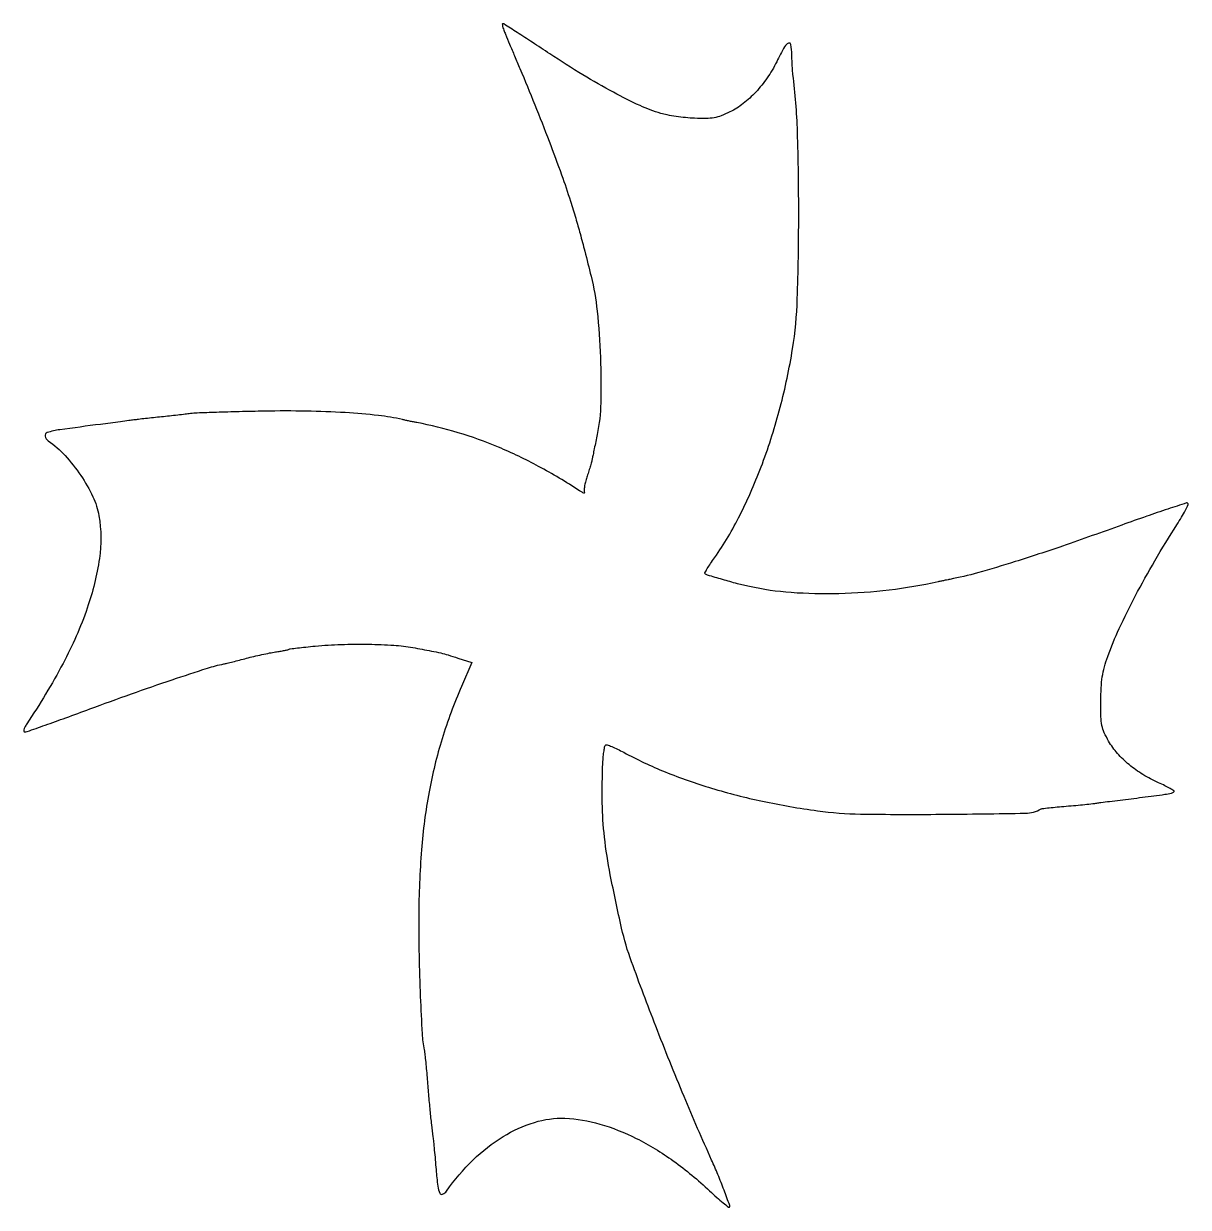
# Model space of a CAD drawing. Extents: x 1 to 402, y 0 to 408.
import ezdxf

# ---------------------------------------------------------------- set-up
doc = ezdxf.new("R2010")
doc.units = 0

msp = doc.modelspace()

# ---------------------------------------------------------------- linework, layer by layer
msp.add_lwpolyline([(165.942911, 405.75, 0.004261), (166.519826, 404.332409, 0.000418), (167.94189, 400.929688, 0.000529), (169.644658, 396.876898, 0.000419), (171.493372, 392.5, -0.00459), (176.614848, 380.086863, -0.004482), (181.549059, 367.483762, -0.004702), (185.829858, 355.928818, -0.009935), (188.885573, 346.875693, -0.003875), (190.705236, 340.949262, -0.005564), (192.217827, 335.6697, -0.004534), (193.820433, 329.616821, -0.001644), (195.988316, 321, -0.035225), (198.083197, 308.995112, -0.015905), (199.209912, 293.047614, -0.015634), (199.326972, 277.359224, -0.044383), (198.099999, 266.5, 0.000048), (197.596682, 264.031305, 0.000049), (197.096432, 261.575219, 0.000047), (196.661748, 259.438938, 0.000201), (196.402241, 258.16032, -0.015798), (196.125112, 256.984319, -0.005473), (195.653316, 255.305559, -0.005431), (195.092813, 253.466137, -0.006288), (194.518157, 251.727492, 0.020684), (194.026385, 250.082117, 0.026055), (193.715297, 248.523225, 0.025762), (193.593742, 247.224989, 0.149582), (193.765301, 246.567172, -0.342291), (193.741597, 246.347525, -0.280863), (193.506539, 246.285976, -0.055416), (192.868411, 246.557458, -0.016471), (191.961324, 247.108491, 0.020697), (177.936386, 255.466862, 0.024843), (164.081378, 262.097901, 0.025913), (150.175591, 267.093586, 0.026907), (136, 270.551735, -0.003472), (134.861986, 270.773455, -0.002023), (133.5, 271.054382, -0.002023), (132.138146, 271.346791, -0.003422), (131, 271.604163, 0.030015), (122.73695, 273.015975, 0.012062), (111.314472, 273.99025, 0.011011), (97.957669, 274.51068, 0.008707), (83.5, 274.50359, 0.00169), (74.818381, 274.318776, 0.002254), (66.934375, 274.088706, 0.00158), (60.326331, 273.845141, 0.023043), (58, 273.644391, -0.003917), (56.217031, 273.421571, -0.001326), (53.61875, 273.124497, -0.001319), (50.74521, 272.81134, -0.001515), (48, 272.527901, 0.001444), (45.291415, 272.248633, 0.001357), (42.528125, 271.94807, 0.001349), (40.079575, 271.668323, 0.004695), (38.5, 271.468485, -0.00111), (36.822918, 271.24408, -0.000232), (33.884375, 270.858907, -0.000244), (30.474227, 270.41522, -0.00023), (27, 269.966544, 0.002252), (12.993029, 268.100006, 0.042528), (8.674899, 267.125374, 0.384219), (7.955473, 265.897925, 0.191354), (9.026698, 264.268747, -0.054011), (14.809104, 259.208124, -0.037288), (20.212004, 252.380161, -0.037845), (24.405455, 245.042725, -0.068828), (26.482793, 238.469959, -0.078816), (26.650218, 223.747476, -0.047002), (22.478246, 206.689721, -0.039316), (14.131633, 187.611018, -0.024781), (1.61162, 166.75, 0.023707), (0.943052, 165.641422, 0.06032), (0.599732, 164.768676, 0.131019), (0.603143, 164.224197, 0.338056), (0.896845, 164, 0.084264), (1.737689, 164.142718, 0.000721), (7.949261, 166.323937, 0.002512), (15.077544, 168.878952, 0.001614), (23.322664, 171.911273, -0.003778), (37.648969, 177.109787, -0.00407), (51.701686, 181.960798, -0.003374), (63.832601, 185.947298, -0.027261), (69.5, 187.432208, 0.008932), (70.623061, 187.682878, 0.001782), (72.618519, 188.173378, 0.001884), (74.93757, 188.761481, 0.001755), (77.307724, 189.380937, -0.006541), (79.836418, 190.016036, -0.004911), (82.634705, 190.651089, -0.004966), (85.279865, 191.196689, -0.011356), (87.286597, 191.542746, 0.005072), (88.922352, 191.803707, 0.006991), (90.385552, 192.073486, 0.004649), (91.603509, 192.327497, 0.080974), (91.978873, 192.475901, -0.103101), (92.396535, 192.620185, -0.001714), (94.843794, 192.924507, -0.004348), (97.704766, 193.245102, -0.002866), (101, 193.566298, -0.014509), (109.874642, 194.120965, -0.012009), (119.345729, 194.209869, -0.012261), (128.095201, 193.867139, -0.029152), (134.555479, 193.075317, -0.001552), (141.000937, 191.880111, -0.010414), (144.187439, 191.209982, -0.016107), (146.748649, 190.52777, -0.007038), (150.101109, 189.466417), (154.873351, 187.881333), (151.339416, 179.690666, 0.027114), (144.685291, 161.636297, 0.028837), (140.182026, 143.332656, 0.026696), (137.575472, 123.426569, 0.017933), (136.635892, 100.5, 0.006215), (136.734573, 87.044479, 0.005229), (137.165314, 72.796223, 0.004034), (137.787304, 60.047005, 0.036225), (138.508187, 54.5, -0.021409), (138.699493, 53.305769, -0.003189), (138.966079, 50.884375, -0.003584), (139.242406, 48.018109, -0.003081), (139.49282, 45, 0.002527), (139.970968, 39.158606, 0.002925), (140.48697, 33.600795, 0.003168), (141.012206, 28.605642, 0.005633), (141.517123, 24.5, -0.007784), (141.714933, 22.832359, -0.001693), (142.001566, 19.94978, -0.001764), (142.310204, 16.611642, -0.001689), (142.599951, 13.222654, 0.008991), (143.174808, 7.487034, 0.083337), (143.871236, 5.102554, 0.404511), (144.861376, 4.739366, 0.134413), (146.181578, 5.816684, -0.044464), (155.374792, 16.555608, -0.055834), (165.699013, 24.607581, -0.062327), (176.470726, 29.49989, -0.085555), (187, 30.88865, -0.061696), (198.967897, 28.922981, -0.044619), (211.557588, 23.964345, -0.040352), (224.319105, 16.22692, -0.031764), (236.799453, 5.94297, 0.005665), (239.296796, 3.656309, 0.009396), (241.460249, 1.791991, 0.003506), (243.321494, 0.269984, 0.383225), (243.619255, 0.285921, 0.292327), (243.747973, 0.870886, 0.001843), (241.795242, 6.123997, 0.007487), (239.680741, 11.502788, 0.008962), (237.523889, 16.5, -0.007847), (228.035442, 38.349719, -0.005935), (218.283711, 62.615127, -0.005058), (209.933671, 84.789601, -0.03161), (206.505429, 96.41249, -0.007375), (202.62253, 114.731107, -0.020261), (200.60109, 127.787247, -0.024293), (199.840894, 139.554026, -0.015433), (200.045849, 153.287088, -0.011108), (200.199035, 155.536311, -0.016313), (200.441872, 157.503239, -0.011643), (200.729455, 159.094965, -0.206667), (201.021669, 159.513392, -0.22807), (201.526103, 159.566607, -0.011165), (203.136715, 158.949876, -0.016255), (205.068029, 158.086175, -0.010838), (207.223868, 156.978268, 0.028004), (221.530109, 150.236264, 0.022831), (237.501429, 144.609145, 0.021361), (255.026256, 140.12731, 0.017708), (274, 136.826426, 0.030694), (288.808546, 135.706773, 0.005555), (316.408541, 135.624346, 0.002318), (345.66307, 135.997626, 0.125827), (350.963399, 137.451606, -0.100043), (351.388276, 137.591768, -0.001861), (353.735705, 137.864112, -0.004489), (356.486329, 138.147881, -0.002977), (359.647511, 138.426371, 0.002072), (362.939332, 138.710362, 0.002351), (366.092734, 139.010536, 0.002137), (368.769495, 139.289604, 0.013045), (370.147511, 139.475711, -0.00716), (371.573246, 139.685375, -0.000947), (374.599581, 140.080402, -0.001098), (378.190239, 140.534166, -0.000921), (382, 141, 0.001339), (389.818566, 141.962651, 0.009262), (393.642271, 142.515968, 0.014239), (395.909565, 142.953679, 0.142507), (396.746998, 143.413665, 0.477476), (396.715127, 143.714543, 0.012403), (395.39816, 144.521118, 0.017276), (393.638778, 145.459938, 0.009809), (391.450823, 146.479329, -0.033111), (386.070106, 149.298298, -0.036536), (381.292791, 152.722039, -0.03852), (377.298673, 156.609492, -0.04766), (374.255615, 160.812348, -0.027619), (372.743604, 163.743725, -0.056373), (371.95888, 166.207396, -0.041085), (371.612301, 169.244878, -0.009032), (371.541756, 174.5, -0.012767), (371.683781, 179.205626, -0.024406), (372.078117, 182.965089, -0.027248), (372.798481, 186.381766, -0.021279), (373.936894, 190, -0.021695), (377.881359, 199.575243, -0.012289), (383.436743, 210.824245, -0.011372), (390.172687, 222.979261, -0.009999), (397.739862, 235.35556, 0.00857), (399.380982, 238.022497, 0.013788), (400.676607, 240.35559, 0.007509), (401.657357, 242.31375, 0.31887), (401.583354, 242.74998, 0.28203), (401.086188, 242.869337, 0.000881), (394.660312, 240.768899, 0.004455), (387.350178, 238.292778, 0.002728), (378.772248, 235.24918, -0.003438), (358.40048, 228.053483, -0.006755), (342.081809, 222.660971, -0.008315), (329.125069, 218.808428, -0.021038), (319.557429, 216.565067, 0.004405), (318.966432, 216.447078, 0.000913), (317.92937, 216.22854, 0.000959), (316.726096, 215.970269, 0.000904), (315.5, 215.702316, -0.024593), (298.672435, 212.851997, -0.023398), (281.363577, 211.606591, -0.024342), (264.863411, 211.996616, -0.035689), (250.5, 214.074312, -0.01136), (246.38132, 215.072285, -0.005803), (241.256213, 216.502002, -0.002274), (236.146093, 218.016916, -0.101918), (235.176973, 218.54118, -0.365758), (235.136263, 218.777647, -0.004111), (236.026751, 220.266516, -0.01018), (237.139747, 222.01215, -0.006175), (238.523444, 224.033354, 0.037398), (247.302822, 238.749642, 0.026478), (254.976973, 256.396963, 0.025177), (261.140949, 275.846542, 0.024478), (265.386301, 296, 0.031706), (267.029865, 313.197976, 0.007637), (267.505662, 341.833605, 0.008026), (267.078946, 370.837437, 0.024359), (265.513021, 390.5, -0.01425), (265.405208, 391.577982, -0.003661), (265.293478, 393.325149, -0.003724), (265.19541, 395.32119, -0.003778), (265.127623, 397.309017, 0.029103), (264.829954, 400.814115, 0.504878), (263.964484, 401.278866, 0.158329), (262.653501, 400.041956, 0.008233), (259.920866, 394.843237, -0.033933), (256.641867, 389.314504, -0.037138), (252.732976, 384.45494, -0.039247), (248.382564, 380.47704, -0.050027), (243.786074, 377.580686, -0.023711), (240.821116, 376.274746, -0.047561), (238.35911, 375.586924, -0.041676), (235.60916, 375.327459, -0.014426), (231.619139, 375.399607, -0.013545), (228.563874, 375.626164, -0.010656), (225.269372, 376.031495, -0.010805), (222.222029, 376.539979, -0.025993), (220, 377.081211, -0.035352), (212.850528, 379.785132, -0.015093), (203.694987, 384.348971, -0.013397), (193.193606, 390.353388, -0.009616), (181.780091, 397.595735, 0.001385), (175.717134, 401.584419, 0.002233), (170.529462, 404.943747, 0.000364), (165.924364, 407.891992, 0.14315), (165.554842, 408, 0.415246), (165.414902, 407.859566, 0.041842), (165.460384, 407.339063, 0.033486), (165.636294, 406.613133, 0.018325)], format="xyb", close=True)

doc.saveas('drawing.dxf')
